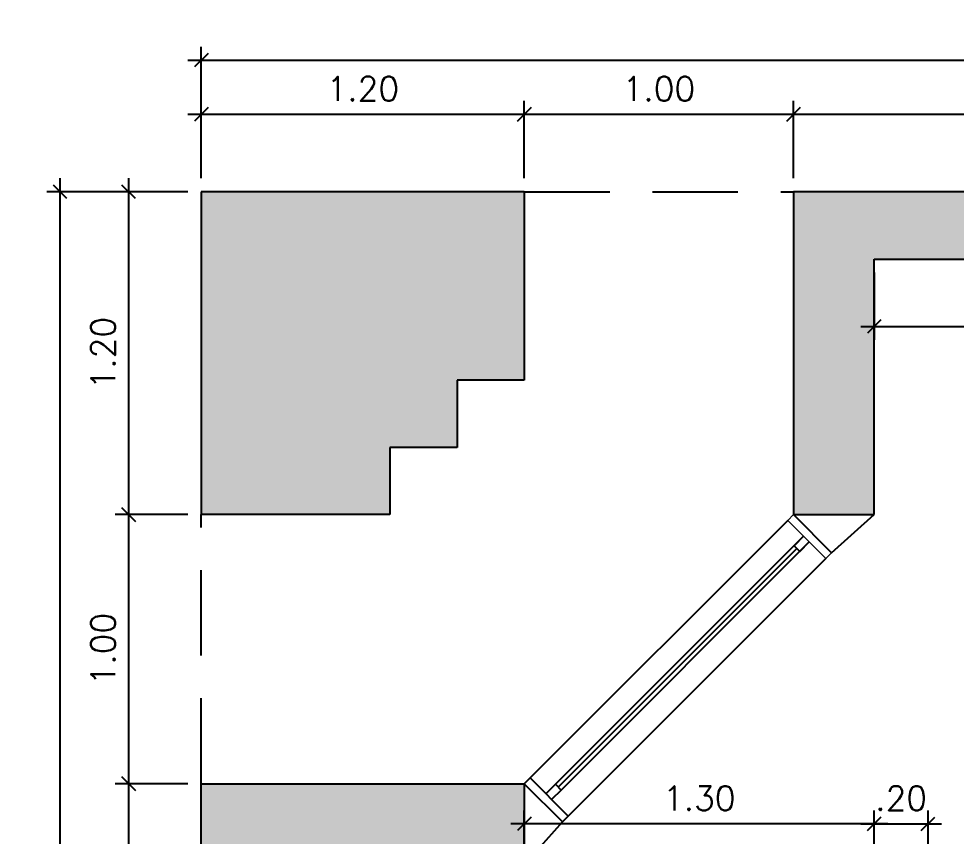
# Model space of a CAD drawing. Header units: millimetres. Extents: x 998 to 1067.2, y 1047.1 to 1079.2.
# Drawn here: x 1015.947 to 1019.43, y 1076.204 to 1079.243 of the extents above; entities that cross this region are included whole.
import ezdxf

# ---------------------------------------------------------------- set-up
doc = ezdxf.new("R2010")
doc.units = ezdxf.units.MM
doc.linetypes.add('DASHED2', pattern=[9.525, 6.35, -3.175])
for name, color, linetype in [('ALVENARIA', 4, 'Continuous'), ('CAIXILHOS', 1, 'Continuous'), ('COTAS', 7, 'Continuous'), ('MOBILIARIOS', 8, 'Continuous'), ('PROJEÇÃO', 8, 'DASHED2')]:
    doc.layers.add(name, color=color, linetype=linetype)
doc.layers.add('Arq-Caixilho', color=1, linetype='Continuous', lineweight=13)
doc.styles.get("Standard").update_dxf_attribs({"font": 'simplex.shx'})
doc.dimstyles.new('1.50', dxfattribs={"dimscale": 0.5, "dimtxt": 0.18, "dimasz": 0.1, "dimexe": 0.1, "dimexo": 0.1, "dimgap": 0.1, "dimtad": 1, "dimzin": 4, "dimdsep": 46, "dimtxsty": 'Standard', "dimblk": 'OBLIQUE', "dimcen": 0.1, "dimdle": 0.1, "dimclrd": 1, "dimclre": 1, "dimclrt": 256, "dimadec": 0, "dimazin": 0, "dimtfac": 1, "dimtmove": 0, "dimatfit": 3, "dimldrblk": 'ORIGIN2', "dimfxl": 1, "dimtolj": 1, "dimarcsym": 1})

# ---------------------------------------------------------------- blocks, each defined once
blk = doc.blocks.new('_Oblique')
at = {"color": 0, "linetype": 'ByBlock', "lineweight": -2}
blk.add_line((-0.5, -0.5), (0.5, 0.5), dxfattribs=at)
blk = doc.blocks.new('*D12')
at = {"layer": 'COTAS', "color": 1, "lineweight": -2, "ltscale": 0.05, "transparency": 16777216}
for p, q in [((1016.6252, 1078.6496), (1016.6252, 1079.1386)), ((1030.0252, 1078.6496), (1030.0252, 1079.1386)), ((1016.5752, 1079.0886), (1030.0752, 1079.0886))]:
    blk.add_line(p, q, dxfattribs=at)
at = {"layer": 'Defpoints', "color": 0, "ltscale": 0.05, "transparency": 16777216}
for p in [(1030.0252, 1079.0886), (1016.6252, 1078.5996), (1030.0252, 1078.5996)]:
    blk.add_point(p, dxfattribs=at)
at = {"layer": 'COTAS', "color": 1, "lineweight": -2, "ltscale": 0.05, "transparency": 16777216, "xscale": 0.05, "yscale": 0.05, "zscale": 0.05, "rotation": 180}
blk.add_blockref('_Oblique', (1016.6252, 1079.0886), dxfattribs=at)
at = {"layer": 'COTAS', "color": 1, "lineweight": -2, "ltscale": 0.05, "transparency": 16777216, "xscale": 0.05, "yscale": 0.05, "zscale": 0.05}
blk.add_blockref('_Oblique', (1030.0252, 1079.0886), dxfattribs=at)
at = {"layer": 'COTAS', "ltscale": 0.05, "transparency": 16777216, "insert": (1023.3252, 1079.1836), "char_height": 0.09, "attachment_point": 5}
blk.add_mtext('\\A1;13.40', dxfattribs=at)
blk = doc.blocks.new('_Origin2')
at = {"color": 0, "linetype": 'ByBlock', "lineweight": -2}
blk.add_line((-0.5, 0), (-1, 0), dxfattribs=at)
for radius in [0.5, 0.25]:
    blk.add_circle((0, 0), radius, dxfattribs=at)
blk = doc.blocks.new('*D13')
at = {"layer": 'COTAS', "color": 1, "lineweight": -2, "ltscale": 0.05, "transparency": 16777216}
for p, q in [((1016.1009, 1065.1996), (1016.1009, 1078.6496)), ((1016.5752, 1078.5996), (1016.0509, 1078.5996)), ((1016.5752, 1065.2496), (1016.0509, 1065.2496))]:
    blk.add_line(p, q, dxfattribs=at)
at = {"layer": 'Defpoints', "color": 0, "ltscale": 0.05, "transparency": 16777216}
for p in [(1016.1009, 1078.5996), (1016.6252, 1078.5996), (1016.6252, 1065.2496)]:
    blk.add_point(p, dxfattribs=at)
at = {"layer": 'COTAS', "color": 1, "lineweight": -2, "ltscale": 0.05, "transparency": 16777216, "xscale": 0.05, "yscale": 0.05, "zscale": 0.05}
for p, rotation in [((1016.1009, 1078.5996), 90), ((1016.1009, 1065.2496), 270)]:
    blk.add_blockref('_Oblique', p, dxfattribs=dict(at, rotation=rotation))
at = {"layer": 'COTAS', "ltscale": 0.05, "transparency": 16777216, "insert": (1016.0059, 1071.9246), "char_height": 0.09, "attachment_point": 5, "rotation": 90}
blk.add_mtext('\\A1;13.35', dxfattribs=at)
blk = doc.blocks.new('*D14')
at = {"layer": 'COTAS', "color": 1, "lineweight": -2, "ltscale": 0.05, "transparency": 16777216}
for p, q in [((1016.6252, 1078.6496), (1016.6252, 1078.9375)), ((1017.8252, 1078.6496), (1017.8252, 1078.9375)), ((1016.5752, 1078.8875), (1017.8752, 1078.8875))]:
    blk.add_line(p, q, dxfattribs=at)
at = {"layer": 'Defpoints', "color": 0, "ltscale": 0.05, "transparency": 16777216}
for p in [(1017.8252, 1078.8875), (1016.6252, 1078.5996), (1017.8252, 1078.5996)]:
    blk.add_point(p, dxfattribs=at)
at = {"layer": 'COTAS', "color": 1, "lineweight": -2, "ltscale": 0.05, "transparency": 16777216, "xscale": 0.05, "yscale": 0.05, "zscale": 0.05, "rotation": 180}
blk.add_blockref('_Oblique', (1016.6252, 1078.8875), dxfattribs=at)
at = {"layer": 'COTAS', "color": 1, "lineweight": -2, "ltscale": 0.05, "transparency": 16777216, "xscale": 0.05, "yscale": 0.05, "zscale": 0.05}
blk.add_blockref('_Oblique', (1017.8252, 1078.8875), dxfattribs=at)
at = {"layer": 'COTAS', "ltscale": 0.05, "transparency": 16777216, "insert": (1017.2252, 1078.9825), "char_height": 0.09, "attachment_point": 5}
blk.add_mtext('\\A1;1.20', dxfattribs=at)
blk = doc.blocks.new('*D15')
at = {"layer": 'COTAS', "color": 1, "lineweight": -2, "ltscale": 0.05, "transparency": 16777216}
for p, q in [((1017.8252, 1078.6496), (1017.8252, 1078.9375)), ((1018.8252, 1078.6496), (1018.8252, 1078.9375)), ((1017.7752, 1078.8875), (1018.8752, 1078.8875))]:
    blk.add_line(p, q, dxfattribs=at)
at = {"layer": 'Defpoints', "color": 0, "ltscale": 0.05, "transparency": 16777216}
for p in [(1018.8252, 1078.8875), (1017.8252, 1078.5996), (1018.8252, 1078.5996)]:
    blk.add_point(p, dxfattribs=at)
at = {"layer": 'COTAS', "color": 1, "lineweight": -2, "ltscale": 0.05, "transparency": 16777216, "xscale": 0.05, "yscale": 0.05, "zscale": 0.05, "rotation": 180}
blk.add_blockref('_Oblique', (1017.8252, 1078.8875), dxfattribs=at)
at = {"layer": 'COTAS', "color": 1, "lineweight": -2, "ltscale": 0.05, "transparency": 16777216, "xscale": 0.05, "yscale": 0.05, "zscale": 0.05}
blk.add_blockref('_Oblique', (1018.8252, 1078.8875), dxfattribs=at)
at = {"layer": 'COTAS', "ltscale": 0.05, "transparency": 16777216, "insert": (1018.3252, 1078.9825), "char_height": 0.09, "attachment_point": 5}
blk.add_mtext('\\A1;1.00', dxfattribs=at)
blk = doc.blocks.new('*D16')
at = {"layer": 'COTAS', "color": 1, "lineweight": -2, "ltscale": 0.05, "transparency": 16777216}
for p, q in [((1018.8252, 1078.6496), (1018.8252, 1078.9375)), ((1030.0252, 1078.6496), (1030.0252, 1078.9375)), ((1018.7752, 1078.8875), (1030.0752, 1078.8875))]:
    blk.add_line(p, q, dxfattribs=at)
at = {"layer": 'Defpoints', "color": 0, "ltscale": 0.05, "transparency": 16777216}
for p in [(1030.0252, 1078.8875), (1018.8252, 1078.5996), (1030.0252, 1078.5996)]:
    blk.add_point(p, dxfattribs=at)
at = {"layer": 'COTAS', "color": 1, "lineweight": -2, "ltscale": 0.05, "transparency": 16777216, "xscale": 0.05, "yscale": 0.05, "zscale": 0.05, "rotation": 180}
blk.add_blockref('_Oblique', (1018.8252, 1078.8875), dxfattribs=at)
at = {"layer": 'COTAS', "color": 1, "lineweight": -2, "ltscale": 0.05, "transparency": 16777216, "xscale": 0.05, "yscale": 0.05, "zscale": 0.05}
blk.add_blockref('_Oblique', (1030.0252, 1078.8875), dxfattribs=at)
at = {"layer": 'COTAS', "ltscale": 0.05, "transparency": 16777216, "insert": (1024.4252, 1078.9825), "char_height": 0.09, "attachment_point": 5}
blk.add_mtext('\\A1;11.20', dxfattribs=at)
blk = doc.blocks.new('*D17')
at = {"layer": 'COTAS', "color": 1, "lineweight": -2, "ltscale": 0.05, "transparency": 16777216}
for p, q in [((1016.3551, 1078.6496), (1016.3551, 1077.3496)), ((1016.5752, 1078.5996), (1016.3051, 1078.5996)), ((1016.5752, 1077.3996), (1016.3051, 1077.3996))]:
    blk.add_line(p, q, dxfattribs=at)
at = {"layer": 'Defpoints', "color": 0, "ltscale": 0.05, "transparency": 16777216}
for p in [(1016.6252, 1078.5996), (1016.3551, 1077.3996), (1016.6252, 1077.3996)]:
    blk.add_point(p, dxfattribs=at)
at = {"layer": 'COTAS', "color": 1, "lineweight": -2, "ltscale": 0.05, "transparency": 16777216, "xscale": 0.05, "yscale": 0.05, "zscale": 0.05}
for p, rotation in [((1016.3551, 1078.5996), 90), ((1016.3551, 1077.3996), 270)]:
    blk.add_blockref('_Oblique', p, dxfattribs=dict(at, rotation=rotation))
at = {"layer": 'COTAS', "ltscale": 0.05, "transparency": 16777216, "insert": (1016.2601, 1077.9996), "char_height": 0.09, "attachment_point": 5, "rotation": 90}
blk.add_mtext('\\A1;1.20', dxfattribs=at)
blk = doc.blocks.new('*D18')
at = {"layer": 'COTAS', "color": 1, "lineweight": -2, "ltscale": 0.05, "transparency": 16777216}
for p, q in [((1016.3551, 1077.4496), (1016.3551, 1076.3496)), ((1016.5752, 1077.3996), (1016.3051, 1077.3996)), ((1016.5752, 1076.3996), (1016.3051, 1076.3996))]:
    blk.add_line(p, q, dxfattribs=at)
at = {"layer": 'Defpoints', "color": 0, "ltscale": 0.05, "transparency": 16777216}
for p in [(1016.6252, 1077.3996), (1016.3551, 1076.3996), (1016.6252, 1076.3996)]:
    blk.add_point(p, dxfattribs=at)
at = {"layer": 'COTAS', "color": 1, "lineweight": -2, "ltscale": 0.05, "transparency": 16777216, "xscale": 0.05, "yscale": 0.05, "zscale": 0.05}
for p, rotation in [((1016.3551, 1077.3996), 90), ((1016.3551, 1076.3996), 270)]:
    blk.add_blockref('_Oblique', p, dxfattribs=dict(at, rotation=rotation))
at = {"layer": 'COTAS', "ltscale": 0.05, "transparency": 16777216, "insert": (1016.2601, 1076.8996), "char_height": 0.09, "attachment_point": 5, "rotation": 90}
blk.add_mtext('\\A1;1.00', dxfattribs=at)
blk = doc.blocks.new('*D19')
at = {"layer": 'COTAS', "color": 1, "lineweight": -2, "ltscale": 0.05, "transparency": 16777216}
for p, q in [((1016.3551, 1076.4496), (1016.3551, 1065.1996)), ((1016.5752, 1076.3996), (1016.3051, 1076.3996)), ((1016.5752, 1065.2496), (1016.3051, 1065.2496))]:
    blk.add_line(p, q, dxfattribs=at)
at = {"layer": 'Defpoints', "color": 0, "ltscale": 0.05, "transparency": 16777216}
for p in [(1016.6252, 1076.3996), (1016.3551, 1065.2496), (1016.6252, 1065.2496)]:
    blk.add_point(p, dxfattribs=at)
at = {"layer": 'COTAS', "color": 1, "lineweight": -2, "ltscale": 0.05, "transparency": 16777216, "xscale": 0.05, "yscale": 0.05, "zscale": 0.05}
for p, rotation in [((1016.3551, 1076.3996), 90), ((1016.3551, 1065.2496), 270)]:
    blk.add_blockref('_Oblique', p, dxfattribs=dict(at, rotation=rotation))
at = {"layer": 'COTAS', "ltscale": 0.05, "transparency": 16777216, "insert": (1016.2601, 1070.8246), "char_height": 0.09, "attachment_point": 5, "rotation": 90}
blk.add_mtext('\\A1;11.15', dxfattribs=at)
blk = doc.blocks.new('*D86')
at = {"layer": 'COTAS', "color": 1, "lineweight": -2, "ltscale": 0.05, "transparency": 16777216}
for p, q in [((1019.1252, 1078.2996), (1019.1252, 1078.0488)), ((1020.6752, 1078.2996), (1020.6752, 1078.0488)), ((1019.0752, 1078.0988), (1020.7252, 1078.0988))]:
    blk.add_line(p, q, dxfattribs=at)
at = {"layer": 'Defpoints', "color": 0, "ltscale": 0.05, "transparency": 16777216}
for p in [(1019.1252, 1078.3496), (1020.6752, 1078.3496), (1020.6752, 1078.0988)]:
    blk.add_point(p, dxfattribs=at)
at = {"layer": 'COTAS', "color": 1, "lineweight": -2, "ltscale": 0.05, "transparency": 16777216, "xscale": 0.05, "yscale": 0.05, "zscale": 0.05, "rotation": 180}
blk.add_blockref('_Oblique', (1019.1252, 1078.0988), dxfattribs=at)
at = {"layer": 'COTAS', "color": 1, "lineweight": -2, "ltscale": 0.05, "transparency": 16777216, "xscale": 0.05, "yscale": 0.05, "zscale": 0.05}
blk.add_blockref('_Oblique', (1020.6752, 1078.0988), dxfattribs=at)
at = {"layer": 'COTAS', "ltscale": 0.05, "transparency": 16777216, "insert": (1019.9002, 1078.1938), "char_height": 0.09, "attachment_point": 5}
blk.add_mtext('\\A1;1.55', dxfattribs=at)
blk = doc.blocks.new('*D90')
at = {"layer": 'COTAS', "color": 1, "lineweight": -2, "ltscale": 0.05, "transparency": 16777216}
for p, q in [((1017.8252, 1076.1496), (1017.8252, 1076.3004)), ((1019.1252, 1076.1496), (1019.1252, 1076.3004)), ((1019.1752, 1076.2504), (1017.7752, 1076.2504))]:
    blk.add_line(p, q, dxfattribs=at)
at = {"layer": 'Defpoints', "color": 0, "ltscale": 0.05, "transparency": 16777216}
for p in [(1017.8252, 1076.2504), (1017.8252, 1076.0996), (1019.1252, 1076.0996)]:
    blk.add_point(p, dxfattribs=at)
at = {"layer": 'COTAS', "color": 1, "lineweight": -2, "ltscale": 0.05, "transparency": 16777216, "xscale": 0.05, "yscale": 0.05, "zscale": 0.05, "rotation": 180}
blk.add_blockref('_Oblique', (1017.8252, 1076.2504), dxfattribs=at)
at = {"layer": 'COTAS', "color": 1, "lineweight": -2, "ltscale": 0.05, "transparency": 16777216, "xscale": 0.05, "yscale": 0.05, "zscale": 0.05}
blk.add_blockref('_Oblique', (1019.1252, 1076.2504), dxfattribs=at)
at = {"layer": 'COTAS', "ltscale": 0.05, "transparency": 16777216, "insert": (1018.4752, 1076.3454), "char_height": 0.09, "attachment_point": 5}
blk.add_mtext('\\A1;1.30', dxfattribs=at)
blk = doc.blocks.new('*D92')
at = {"layer": 'COTAS', "color": 1, "lineweight": -2, "ltscale": 0.05, "transparency": 16777216}
for p, q in [((1019.1252, 1076.1496), (1019.1252, 1076.3004)), ((1019.3252, 1076.1496), (1019.3252, 1076.3004)), ((1019.0752, 1076.2504), (1019.3752, 1076.2504))]:
    blk.add_line(p, q, dxfattribs=at)
at = {"layer": 'Defpoints', "color": 0, "ltscale": 0.05, "transparency": 16777216}
for p in [(1019.3252, 1076.2504), (1019.1252, 1076.0996), (1019.3252, 1076.0996)]:
    blk.add_point(p, dxfattribs=at)
at = {"layer": 'COTAS', "color": 1, "lineweight": -2, "ltscale": 0.05, "transparency": 16777216, "xscale": 0.05, "yscale": 0.05, "zscale": 0.05, "rotation": 180}
blk.add_blockref('_Oblique', (1019.1252, 1076.2504), dxfattribs=at)
at = {"layer": 'COTAS', "color": 1, "lineweight": -2, "ltscale": 0.05, "transparency": 16777216, "xscale": 0.05, "yscale": 0.05, "zscale": 0.05}
blk.add_blockref('_Oblique', (1019.3252, 1076.2504), dxfattribs=at)
at = {"layer": 'COTAS', "ltscale": 0.05, "transparency": 16777216, "insert": (1019.2252, 1076.3454), "char_height": 0.09, "attachment_point": 5}
blk.add_mtext('\\A1;.20', dxfattribs=at)

msp = doc.modelspace()

# ---------------------------------------------------------------- hatches: boundary and pattern name
at = {"layer": 'MOBILIARIOS', "ltscale": 0.05}
h = msp.add_hatch(color=256, dxfattribs=at)
h.dxf.hatch_style = 1
h.paths.add_polyline_path([(1017.8252, 1078.5996), (1016.6252, 1078.5996), (1016.6252, 1077.3996), (1017.3252, 1077.3996), (1017.3252, 1077.6496), (1017.5752, 1077.6496), (1017.5752, 1077.8996), (1017.8252, 1077.8996)])
h.paths.add_polyline_path([(1019.1252, 1078.3496), (1021.3752, 1078.3496), (1021.3752, 1074.5496), (1020.6752, 1074.5496), (1020.6752, 1073.6496), (1021.5752, 1073.6496), (1021.5752, 1078.1996), (1029.6252, 1078.1996), (1029.6252, 1070.7996), (1030.0252, 1070.7996), (1030.0252, 1078.5996), (1018.8252, 1078.5996), (1018.8252, 1077.3996), (1019.1252, 1077.3996)])
h.paths.add_polyline_path([(1017.8252, 1076.3996), (1016.6252, 1076.3996), (1016.6252, 1065.2496), (1024.4752, 1065.2496), (1024.4752, 1065.6496), (1024.2752, 1065.6496), (1018.8252, 1065.6496), (1017.0252, 1065.6496), (1017.0252, 1073.6496), (1019.3252, 1073.6496), (1019.3252, 1076.0996), (1019.1252, 1076.0996), (1019.1252, 1073.8496), (1018.1252, 1073.8496), (1016.8752, 1073.8496), (1016.8752, 1076.0996), (1017.2052, 1076.0996), (1017.8252, 1076.0996)])
h.paths.add_polyline_path([(1024.4752, 1072.1496), (1024.2752, 1072.1496), (1024.2752, 1073.6496), (1024.4752, 1073.6496), (1024.4752, 1073.8996), (1022.5752, 1073.8996), (1022.5752, 1073.6496), (1024.0752, 1073.6496), (1024.0752, 1072.1496), (1024.0752, 1071.1496), (1023.0752, 1071.1496), (1021.5752, 1071.1496), (1021.5752, 1072.6496), (1021.3252, 1072.6496), (1021.3252, 1070.7496), (1021.5752, 1070.7496), (1021.5752, 1070.9496), (1023.0752, 1070.9496), (1023.0752, 1070.7496), (1024.4752, 1070.7496)], flags=17)
h.paths.add_polyline_path([(1023.0752, 1072.6496), (1022.5752, 1072.6496), (1022.5752, 1072.1496), (1023.0752, 1072.1496)], flags=17)
h.paths.add_polyline_path([(1030.0252, 1068.1996), (1029.6252, 1068.1996), (1029.6252, 1065.6496), (1027.0752, 1065.6496), (1027.0752, 1065.2496), (1030.0252, 1065.2496)])

# ---------------------------------------------------------------- linework, layer by layer
at = {"layer": 'ALVENARIA'}
for p, q in [((1017.8252, 1078.5996), (1016.6252, 1078.5996)), ((1016.6252, 1078.5996), (1016.6252, 1077.3996)), ((1017.8252, 1078.5996), (1017.8252, 1077.8996)), ((1030.0252, 1078.5996), (1018.8252, 1078.5996)), ((1019.1252, 1077.3996), (1019.1252, 1078.3496)), ((1017.8252, 1077.8996), (1017.5752, 1077.8996)), ((1017.5752, 1077.8996), (1017.5752, 1077.6496)), ((1017.5752, 1077.6496), (1017.3252, 1077.6496)), ((1017.3252, 1077.6496), (1017.3252, 1077.3996)), ((1017.3252, 1077.3996), (1016.6252, 1077.3996)), ((1016.6252, 1065.2496), (1016.6252, 1076.3996)), ((1016.6252, 1076.3996), (1017.8252, 1076.3996)), ((1017.8252, 1076.3996), (1017.8252, 1076.0996))]:
    msp.add_line(p, q, dxfattribs=at)
at = {"layer": 'ALVENARIA', "ltscale": 0.05}
msp.add_line((1019.1252, 1078.3496), (1021.3752, 1078.3496), dxfattribs=at)
at = {"layer": 'ALVENARIA'}
msp.add_lwpolyline([(1018.8252, 1078.5996), (1018.8252, 1077.3996), (1019.1252, 1077.3996)], dxfattribs=at)
at = {"layer": 'Arq-Caixilho'}
for points in [[(1018.9666, 1077.2582), (1018.9454, 1077.237), (1018.804, 1077.3784), (1018.8252, 1077.3996)], [(1018.8628, 1077.3195), (1018.8628, 1077.3195), (1018.8841, 1077.2983), (1018.8841, 1077.2983)]]:
    msp.add_lwpolyline(points, dxfattribs=at)
at = {"layer": 'CAIXILHOS', "ltscale": 0.05}
for p, q in [((1018.8252, 1077.3996), (1018.9666, 1077.2582)), ((1018.9666, 1077.2582), (1019.1252, 1077.3996)), ((1017.8252, 1076.3996), (1017.9666, 1076.2582)), ((1017.9666, 1076.2582), (1017.8252, 1076.0996))]:
    msp.add_line(p, q, dxfattribs=at)
at = {"layer": 'CAIXILHOS', "color": 1}
for p, q in [((1018.804, 1077.3784), (1017.8464, 1076.4208)), ((1018.9454, 1077.237), (1017.9878, 1076.2794))]:
    msp.add_line(p, q, dxfattribs=at)
at = {"layer": 'CAIXILHOS', "color": 2}
for p, q in [((1018.8628, 1077.3195), (1017.9406, 1076.3973)), ((1018.8841, 1077.2983), (1017.9618, 1076.3761)), ((1018.8381, 1077.2736), (1017.9512, 1076.3867))]:
    msp.add_line(p, q, dxfattribs=at)
for points in [[(1018.8628, 1077.3195), (1018.8275, 1077.2842), (1018.8487, 1077.263), (1018.8841, 1077.2983)], [(1017.9053, 1076.362), (1017.9406, 1076.3973), (1017.9618, 1076.3761), (1017.9265, 1076.3408)]]:
    msp.add_lwpolyline(points, dxfattribs=at)
at = {"layer": 'CAIXILHOS'}
msp.add_lwpolyline([(1017.9666, 1076.2582), (1017.9878, 1076.2794), (1017.8464, 1076.4208), (1017.8252, 1076.3996)], dxfattribs=at)
at = {"layer": 'PROJEÇÃO', "ltscale": 0.05}
for p, q in [((1017.8252, 1078.5996), (1018.8252, 1078.5996)), ((1016.6252, 1076.3996), (1016.6252, 1077.3996))]:
    msp.add_line(p, q, dxfattribs=at)

# ---------------------------------------------------------------- dimensions: what is measured, and where the dimension line sits
at = {"layer": 'COTAS', "ltscale": 0.05}
for base, p1, p2, picture, middle in [((1030.0252, 1079.0886), (1016.6252, 1078.5996), (1030.0252, 1078.5996), '*D12', (1023.3252, 1079.1836)), ((1017.8252, 1078.8875), (1016.6252, 1078.5996), (1017.8252, 1078.5996), '*D14', (1017.2252, 1078.9825)), ((1018.8252, 1078.8875), (1017.8252, 1078.5996), (1018.8252, 1078.5996), '*D15', (1018.3252, 1078.9825)), ((1030.0252, 1078.8875), (1018.8252, 1078.5996), (1030.0252, 1078.5996), '*D16', (1024.4252, 1078.9825)), ((1020.6752, 1078.0988), (1019.1252, 1078.3496), (1020.6752, 1078.3496), '*D86', (1019.9002, 1078.1938)), ((1017.8252, 1076.2504), (1019.1252, 1076.0996), (1017.8252, 1076.0996), '*D90', (1018.4752, 1076.3454))]:
    dim = msp.add_linear_dim(base=base, p1=p1, p2=p2, dimstyle='1.50', dxfattribs=at)
    dim.commit()
    dim.dimension.update_dxf_attribs({"geometry": picture, "text_midpoint": middle})
for base, p1, p2, picture, middle in [((1016.1009, 1078.5996), (1016.6252, 1065.2496), (1016.6252, 1078.5996), '*D13', (1016.1009, 1071.9246)), ((1016.3551, 1077.3996), (1016.6252, 1078.5996), (1016.6252, 1077.3996), '*D17', (1016.3551, 1077.9996))]:
    dim = msp.add_linear_dim(base=base, p1=p1, p2=p2, angle=90, dimstyle='1.50', dxfattribs=at)
    dim.commit()
    dim.dimension.update_dxf_attribs({"geometry": picture, "text_midpoint": middle, "dimtype": 160})
for base, p1, p2, picture, middle in [((1016.3551, 1076.3996), (1016.6252, 1077.3996), (1016.6252, 1076.3996), '*D18', (1016.2601, 1076.8996)), ((1016.3551, 1065.2496), (1016.6252, 1076.3996), (1016.6252, 1065.2496), '*D19', (1016.2601, 1070.8246))]:
    dim = msp.add_linear_dim(base=base, p1=p1, p2=p2, angle=90, dimstyle='1.50', dxfattribs=at)
    dim.commit()
    dim.dimension.update_dxf_attribs({"geometry": picture, "text_midpoint": middle})
dim = msp.add_linear_dim(base=(1019.3252, 1076.2504), p1=(1019.1252, 1076.0996), p2=(1019.3252, 1076.0996), dimstyle='1.50', dxfattribs=at)
dim.commit()
dim.dimension.update_dxf_attribs({"geometry": '*D92', "text_midpoint": (1019.2252, 1076.2504), "dimtype": 160})

doc.saveas('drawing.dxf')
